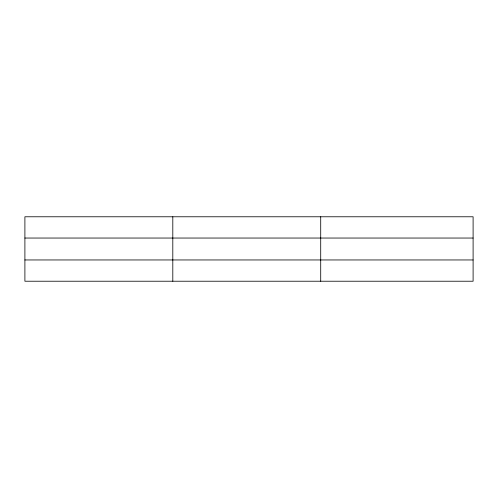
<?xml version="1.0" encoding="UTF-8"?>
<svg xmlns="http://www.w3.org/2000/svg" width="498" height="498" viewBox="0 0 498 498"><rect width="100%" height="100%" fill="white"/><g stroke="black" fill="none" stroke-linecap="round" stroke-linejoin="round"><path stroke-width="0.75" d="M320.712 216.779L320.712 281.221M473.1 259.956L473.1 281.221L24.9 281.221L24.9 216.779L473.1 216.779L473.1 259.956L24.9 259.956M24.9 238.044L473.1 238.044M172.806 216.779L172.806 281.221"/></g></svg>
